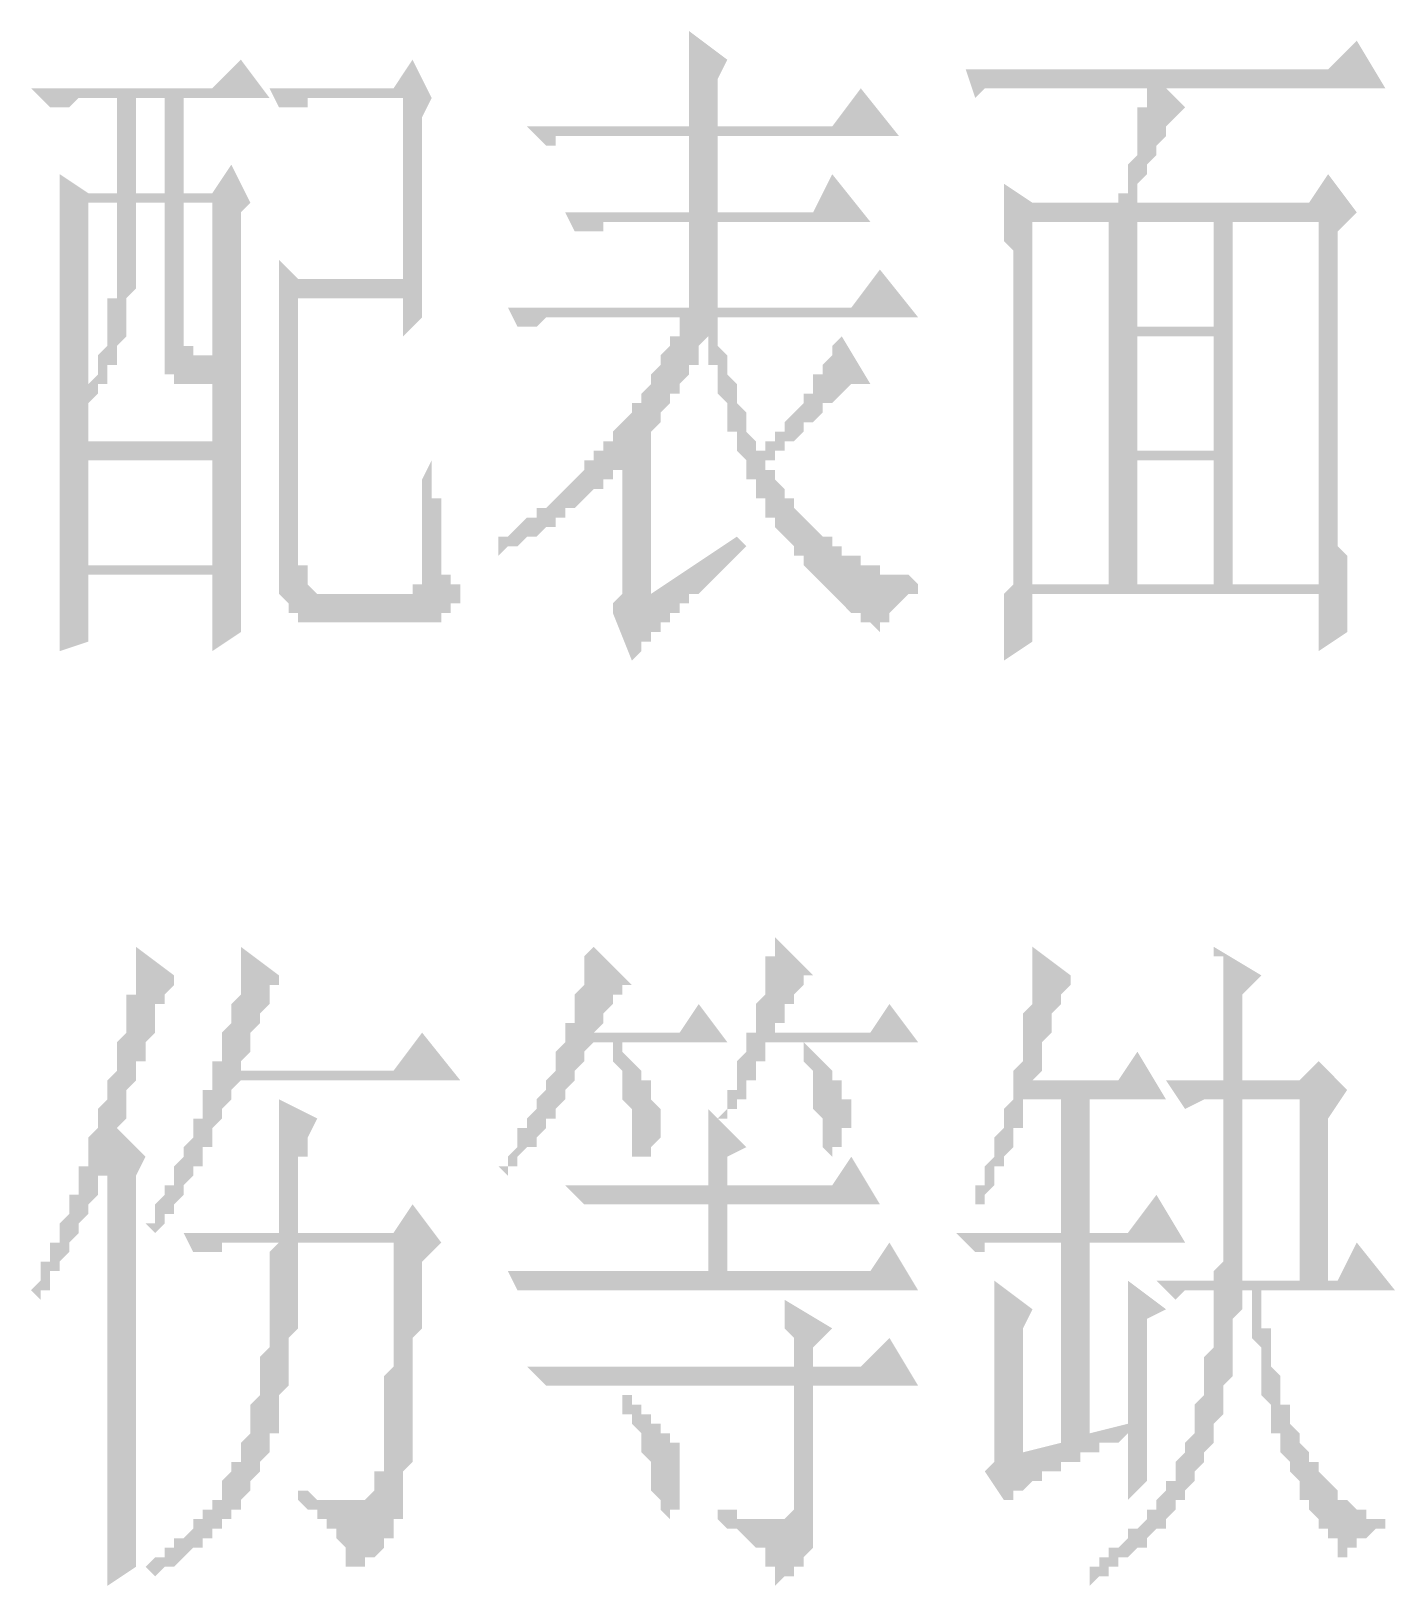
# Model space of a CAD drawing. Header units: millimetres. Extents: x 0 to 275, y 0 to 194.
# Drawn here: x 215.39 to 224.47, y 107.04 to 117.39 of the extents above; entities that cross this region are included whole.
import ezdxf

# ---------------------------------------------------------------- set-up
doc = ezdxf.new("R2010")
doc.units = ezdxf.units.MM

msp = doc.modelspace()

# ---------------------------------------------------------------- hatches: boundary and pattern name
h = msp.add_hatch(color=0)
h.dxf.hatch_style = 2
h.paths.add_polyline_path([(219.5195, 113.643833), (219.5195, 114.659833), (219.5195, 114.723333), (219.583, 114.786833), (219.583, 114.850333), (219.6465, 114.913833), (219.6465, 114.977333), (219.71, 114.977333), (219.71, 115.040833), (219.7735, 115.104333), (219.7735, 115.167833), (219.837, 115.167833), (219.837, 115.231333), (219.837, 115.294833), (219.9005, 115.358333), (219.9005, 115.294833), (219.9005, 115.231333), (219.9005, 115.167833), (219.964, 115.167833), (219.964, 115.104333), (219.964, 115.040833), (219.964, 114.977333), (220.0275, 114.913833), (220.0275, 114.850333), (220.0275, 114.786833), (220.0275, 114.723333), (220.091, 114.723333), (220.091, 114.659833), (220.091, 114.596333), (220.1545, 114.532833), (220.1545, 114.469333), (220.1545, 114.405833), (220.218, 114.405833), (220.218, 114.342333), (220.218, 114.278833), (220.2815, 114.278833), (220.2815, 114.215333), (220.2815, 114.151833), (220.345, 114.151833), (220.345, 114.088333), (220.4085, 114.024833), (220.472, 113.961333), (220.472, 113.897833), (220.5355, 113.897833), (220.5355, 113.834333), (220.599, 113.770833), (220.6625, 113.707333), (220.726, 113.643833), (220.7895, 113.580333), (220.853, 113.516833), (220.9165, 113.516833), (220.9165, 113.453333), (220.98, 113.453333), (221.0435, 113.389833), (221.0435, 113.453333), (221.107, 113.453333), (221.107, 113.516833), (221.1705, 113.580333), (221.234, 113.643833), (221.2975, 113.643833), (221.2975, 113.707333), (221.234, 113.770833), (221.1705, 113.770833), (221.107, 113.770833), (221.0435, 113.770833), (221.0435, 113.834333), (220.98, 113.834333), (220.9165, 113.834333), (220.9165, 113.897833), (220.853, 113.897833), (220.7895, 113.897833), (220.7895, 113.961333), (220.726, 113.961333), (220.726, 114.024833), (220.6625, 114.024833), (220.599, 114.088333), (220.5355, 114.151833), (220.472, 114.215333), (220.472, 114.278833), (220.4085, 114.278833), (220.4085, 114.342333), (220.345, 114.405833), (220.345, 114.469333), (220.2815, 114.469333), (220.2815, 114.532833), (220.345, 114.532833), (220.345, 114.596333), (220.4085, 114.596333), (220.4085, 114.659833), (220.472, 114.659833), (220.5355, 114.723333), (220.5355, 114.786833), (220.599, 114.786833), (220.6625, 114.850333), (220.6625, 114.913833), (220.726, 114.913833), (220.7895, 114.977333), (220.853, 115.040833), (220.98, 115.040833), (220.7895, 115.358333), (220.726, 115.294833), (220.726, 115.231333), (220.6625, 115.167833), (220.6625, 115.104333), (220.599, 115.104333), (220.599, 115.040833), (220.599, 114.977333), (220.5355, 114.977333), (220.5355, 114.913833), (220.472, 114.850333), (220.4085, 114.786833), (220.4085, 114.723333), (220.345, 114.723333), (220.345, 114.659833), (220.2815, 114.659833), (220.2815, 114.596333), (220.218, 114.596333), (220.218, 114.659833), (220.1545, 114.723333), (220.1545, 114.786833), (220.1545, 114.850333), (220.091, 114.913833), (220.091, 114.977333), (220.091, 115.040833), (220.0275, 115.104333), (220.0275, 115.167833), (220.0275, 115.231333), (219.964, 115.294833), (219.964, 115.358333), (219.964, 115.421833), (219.964, 115.485333), (221.2975, 115.485333), (221.0435, 115.802833), (220.853, 115.548833), (219.964, 115.548833), (219.964, 116.120333), (220.98, 116.120333), (220.726, 116.437833), (220.599, 116.183833), (219.964, 116.183833), (219.964, 116.691833), (221.1705, 116.691833), (220.9165, 117.009333), (220.726, 116.755333), (219.964, 116.755333), (219.964, 117.072833), (220.0275, 117.199833), (219.7735, 117.390333), (219.7735, 117.326833), (219.7735, 117.263333), (219.7735, 117.199833), (219.7735, 117.136333), (219.7735, 117.072833), (219.7735, 117.009333), (219.7735, 116.945833), (219.7735, 116.882333), (219.7735, 116.818833), (219.7735, 116.755333), (218.694, 116.755333), (218.821, 116.628333), (218.8845, 116.628333), (218.8845, 116.691833), (218.948, 116.691833), (219.0115, 116.691833), (219.075, 116.691833), (219.7735, 116.691833), (219.7735, 116.183833), (218.948, 116.183833), (219.0115, 116.056833), (219.075, 116.056833), (219.1385, 116.056833), (219.202, 116.056833), (219.202, 116.120333), (219.2655, 116.120333), (219.7735, 116.120333), (219.7735, 115.548833), (218.567, 115.548833), (218.6305, 115.421833), (218.694, 115.421833), (218.7575, 115.421833), (218.821, 115.485333), (218.8845, 115.485333), (219.71, 115.485333), (219.71, 115.421833), (219.71, 115.358333), (219.6465, 115.358333), (219.6465, 115.294833), (219.583, 115.231333), (219.583, 115.167833), (219.5195, 115.104333), (219.5195, 115.040833), (219.456, 114.977333), (219.456, 114.913833), (219.3925, 114.913833), (219.3925, 114.850333), (219.329, 114.786833), (219.2655, 114.723333), (219.2655, 114.659833), (219.202, 114.659833), (219.202, 114.596333), (219.1385, 114.596333), (219.1385, 114.532833), (219.075, 114.532833), (219.075, 114.469333), (219.0115, 114.405833), (218.948, 114.342333), (218.8845, 114.278833), (218.821, 114.215333), (218.7575, 114.215333), (218.7575, 114.151833), (218.694, 114.151833), (218.6305, 114.088333), (218.567, 114.024833), (218.5035, 114.024833), (218.5035, 113.961333), (218.5035, 113.897833), (218.567, 113.961333), (218.6305, 113.961333), (218.694, 114.024833), (218.7575, 114.024833), (218.821, 114.088333), (218.8845, 114.088333), (218.8845, 114.151833), (218.948, 114.151833), (218.948, 114.215333), (219.0115, 114.215333), (219.075, 114.278833), (219.1385, 114.342333), (219.202, 114.342333), (219.202, 114.405833), (219.2655, 114.405833), (219.2655, 114.469333), (219.329, 114.469333), (219.329, 113.770833), (219.329, 113.707333), (219.329, 113.643833), (219.2655, 113.580333), (219.2655, 113.516833), (219.3925, 113.199333), (219.456, 113.262833), (219.456, 113.326333), (219.5195, 113.326333), (219.5195, 113.389833), (219.583, 113.389833), (219.583, 113.453333), (219.6465, 113.453333), (219.6465, 113.516833), (219.71, 113.516833), (219.71, 113.580333), (219.7735, 113.580333), (219.7735, 113.643833), (219.837, 113.643833), (219.9005, 113.707333), (219.964, 113.770833), (220.0275, 113.834333), (220.091, 113.897833), (220.1545, 113.961333), (220.091, 114.024833)])
h = msp.add_hatch(color=0)
h.paths.add_polyline_path([(222.758, 114.532833), (223.266, 114.532833), (223.266, 113.707333), (222.758, 113.707333)])
h.paths.add_polyline_path([(222.631, 116.247333), (222.0595, 116.247333), (221.869, 116.374333), (221.869, 116.310833), (221.869, 116.247333), (221.869, 116.183833), (221.869, 116.120333), (221.869, 116.056833), (221.869, 115.993333), (221.9325, 115.929833), (221.9325, 115.866333), (221.9325, 115.802833), (221.9325, 115.739333), (221.9325, 115.675833), (221.9325, 115.612333), (221.9325, 115.548833), (221.9325, 115.485333), (221.9325, 115.421833), (221.9325, 115.358333), (221.9325, 115.294833), (221.9325, 115.231333), (221.9325, 115.167833), (221.9325, 115.104333), (221.9325, 115.040833), (221.9325, 114.977333), (221.9325, 114.913833), (221.9325, 114.850333), (221.9325, 114.786833), (221.9325, 114.723333), (221.9325, 114.659833), (221.9325, 114.596333), (221.9325, 114.532833), (221.9325, 114.469333), (221.9325, 114.405833), (221.9325, 114.342333), (221.9325, 114.278833), (221.9325, 114.215333), (221.9325, 114.151833), (221.9325, 114.088333), (221.9325, 114.024833), (221.9325, 113.961333), (221.9325, 113.897833), (221.9325, 113.834333), (221.9325, 113.770833), (221.9325, 113.707333), (221.869, 113.643833), (221.869, 113.580333), (221.869, 113.516833), (221.869, 113.453333), (221.869, 113.389833), (221.869, 113.326333), (221.869, 113.262833), (221.869, 113.199333), (222.0595, 113.326333), (222.0595, 113.643833), (223.9645, 113.643833), (223.9645, 113.262833), (224.155, 113.389833), (224.155, 113.453333), (224.155, 113.516833), (224.155, 113.580333), (224.155, 113.643833), (224.155, 113.707333), (224.155, 113.770833), (224.155, 113.834333), (224.155, 113.897833), (224.0915, 113.961333), (224.0915, 114.024833), (224.0915, 114.088333), (224.0915, 114.151833), (224.0915, 114.215333), (224.0915, 114.278833), (224.0915, 114.342333), (224.0915, 114.405833), (224.0915, 114.469333), (224.0915, 114.532833), (224.0915, 114.596333), (224.0915, 114.659833), (224.0915, 114.723333), (224.0915, 114.786833), (224.0915, 114.850333), (224.0915, 114.913833), (224.0915, 114.977333), (224.0915, 115.040833), (224.0915, 115.104333), (224.0915, 115.167833), (224.0915, 115.231333), (224.0915, 115.294833), (224.0915, 115.358333), (224.0915, 115.421833), (224.0915, 115.485333), (224.0915, 115.548833), (224.0915, 115.612333), (224.0915, 115.675833), (224.0915, 115.739333), (224.0915, 115.802833), (224.0915, 115.866333), (224.0915, 115.929833), (224.0915, 115.993333), (224.0915, 116.056833), (224.2185, 116.183833), (224.028, 116.437833), (223.901, 116.247333), (222.758, 116.247333), (222.758, 116.310833), (222.758, 116.374333), (222.8215, 116.437833), (222.8215, 116.501333), (222.885, 116.564833), (222.885, 116.628333), (222.9485, 116.691833), (222.9485, 116.755333), (223.012, 116.818833), (223.0755, 116.882333), (222.9485, 117.009333), (224.409, 117.009333), (224.2185, 117.326833), (224.028, 117.136333), (221.615, 117.136333), (221.6785, 116.945833), (221.742, 117.009333), (221.8055, 117.009333), (221.869, 117.009333), (221.9325, 117.009333), (222.8215, 117.009333), (222.8215, 116.945833), (222.8215, 116.882333), (222.758, 116.882333), (222.758, 116.818833), (222.758, 116.755333), (222.758, 116.691833), (222.758, 116.628333), (222.758, 116.564833), (222.6945, 116.501333), (222.6945, 116.437833), (222.6945, 116.374333), (222.6945, 116.310833), (222.631, 116.310833)])
h.paths.add_polyline_path([(222.0595, 116.120333), (222.5675, 116.120333), (222.5675, 113.707333), (222.0595, 113.707333)])
h.paths.add_polyline_path([(223.393, 116.120333), (223.9645, 116.120333), (223.9645, 113.707333), (223.393, 113.707333)])
h.paths.add_polyline_path([(222.758, 116.120333), (223.266, 116.120333), (223.266, 115.421833), (222.758, 115.421833)])
h.paths.add_polyline_path([(222.758, 115.358333), (223.266, 115.358333), (223.266, 114.596333), (222.758, 114.596333)])
h = msp.add_hatch(color=0)
h.paths.add_polyline_path([(217.9955, 116.818833), (218.059, 116.945833), (217.932, 117.199833), (217.805, 117.009333), (216.9795, 117.009333), (217.043, 116.882333), (217.1065, 116.882333), (217.17, 116.882333), (217.2335, 116.882333), (217.2335, 116.945833), (217.297, 116.945833), (217.8685, 116.945833), (217.8685, 115.739333), (217.17, 115.739333), (217.043, 115.866333), (217.043, 115.802833), (217.043, 115.739333), (217.043, 115.675833), (217.043, 115.612333), (217.043, 115.548833), (217.043, 115.485333), (217.043, 115.421833), (217.043, 115.358333), (217.043, 115.294833), (217.043, 115.231333), (217.043, 115.167833), (217.043, 115.104333), (217.043, 115.040833), (217.043, 114.977333), (217.043, 114.913833), (217.043, 114.850333), (217.043, 114.786833), (217.043, 114.723333), (217.043, 114.659833), (217.043, 114.596333), (217.043, 114.532833), (217.043, 114.469333), (217.043, 114.405833), (217.043, 114.342333), (217.043, 114.278833), (217.043, 114.151833), (217.043, 114.088333), (217.043, 114.024833), (217.043, 113.961333), (217.043, 113.897833), (217.043, 113.834333), (217.043, 113.770833), (217.043, 113.707333), (217.043, 113.643833), (217.1065, 113.580333), (217.1065, 113.516833), (217.17, 113.516833), (217.17, 113.453333), (217.2335, 113.453333), (217.297, 113.453333), (217.3605, 113.453333), (217.9955, 113.453333), (218.059, 113.453333), (218.1225, 113.453333), (218.1225, 113.516833), (218.186, 113.516833), (218.186, 113.580333), (218.2495, 113.580333), (218.2495, 113.643833), (218.2495, 113.707333), (218.186, 113.707333), (218.186, 113.770833), (218.1225, 113.770833), (218.1225, 113.834333), (218.1225, 113.897833), (218.1225, 113.961333), (218.1225, 114.024833), (218.1225, 114.088333), (218.1225, 114.151833), (218.1225, 114.215333), (218.1225, 114.278833), (218.059, 114.278833), (218.059, 114.342333), (218.059, 114.405833), (218.059, 114.469333), (218.059, 114.532833), (217.9955, 114.405833), (217.9955, 114.342333), (217.9955, 114.278833), (217.9955, 114.215333), (217.9955, 114.151833), (217.9955, 114.088333), (217.9955, 114.024833), (217.9955, 113.961333), (217.9955, 113.897833), (217.9955, 113.834333), (217.9955, 113.770833), (217.9955, 113.707333), (217.932, 113.707333), (217.932, 113.643833), (217.8685, 113.643833), (217.3605, 113.643833), (217.297, 113.643833), (217.2335, 113.707333), (217.2335, 113.770833), (217.2335, 113.834333), (217.17, 113.834333), (217.17, 113.897833), (217.17, 113.961333), (217.17, 115.612333), (217.8685, 115.612333), (217.8685, 115.358333), (217.9955, 115.485333), (217.9955, 115.548833), (217.9955, 115.612333), (217.9955, 115.675833), (217.9955, 115.739333), (217.9955, 115.802833), (217.9955, 115.866333), (217.9955, 115.929833), (217.9955, 115.993333), (217.9955, 116.056833), (217.9955, 116.120333), (217.9955, 116.183833), (217.9955, 116.247333), (217.9955, 116.310833), (217.9955, 116.374333), (217.9955, 116.437833), (217.9955, 116.501333), (217.9955, 116.564833), (217.9955, 116.628333), (217.9955, 116.691833), (217.9955, 116.755333)])
h.paths.add_polyline_path([(216.789, 116.183833), (216.8525, 116.247333), (216.7255, 116.501333), (216.5985, 116.310833), (216.408, 116.310833), (216.408, 116.945833), (216.9795, 116.945833), (216.789, 117.199833), (216.5985, 117.009333), (215.392, 117.009333), (215.519, 116.882333), (215.5825, 116.882333), (215.646, 116.882333), (215.7095, 116.945833), (215.773, 116.945833), (215.9635, 116.945833), (215.9635, 116.310833), (215.773, 116.310833), (215.5825, 116.437833), (215.5825, 116.374333), (215.5825, 116.310833), (215.5825, 116.247333), (215.5825, 116.183833), (215.5825, 116.120333), (215.5825, 116.056833), (215.5825, 115.993333), (215.5825, 115.929833), (215.5825, 115.866333), (215.5825, 115.802833), (215.5825, 115.739333), (215.5825, 115.675833), (215.5825, 115.612333), (215.5825, 115.548833), (215.5825, 115.485333), (215.5825, 115.421833), (215.5825, 115.358333), (215.5825, 115.294833), (215.5825, 115.231333), (215.5825, 115.167833), (215.5825, 115.104333), (215.5825, 115.040833), (215.5825, 114.977333), (215.5825, 114.913833), (215.5825, 114.850333), (215.5825, 114.786833), (215.5825, 114.723333), (215.5825, 114.659833), (215.5825, 114.596333), (215.5825, 114.532833), (215.5825, 114.469333), (215.5825, 114.405833), (215.5825, 114.342333), (215.5825, 114.278833), (215.5825, 114.215333), (215.5825, 114.151833), (215.5825, 114.088333), (215.5825, 114.024833), (215.5825, 113.961333), (215.5825, 113.897833), (215.5825, 113.834333), (215.5825, 113.770833), (215.5825, 113.707333), (215.5825, 113.643833), (215.5825, 113.580333), (215.5825, 113.516833), (215.5825, 113.453333), (215.5825, 113.389833), (215.5825, 113.326333), (215.5825, 113.262833), (215.773, 113.326333), (215.773, 113.770833), (216.5985, 113.770833), (216.5985, 113.262833), (216.789, 113.389833), (216.789, 113.453333), (216.789, 113.516833), (216.789, 113.580333), (216.789, 113.643833), (216.789, 113.707333), (216.789, 113.770833), (216.789, 113.834333), (216.789, 113.897833), (216.789, 113.961333), (216.789, 114.024833), (216.789, 114.088333), (216.789, 114.151833), (216.789, 114.215333), (216.789, 114.278833), (216.789, 114.342333), (216.789, 114.405833), (216.789, 114.469333), (216.789, 114.532833), (216.789, 114.596333), (216.789, 114.659833), (216.789, 114.723333), (216.789, 114.786833), (216.789, 114.850333), (216.789, 114.913833), (216.789, 114.977333), (216.789, 115.040833), (216.789, 115.104333), (216.789, 115.167833), (216.789, 115.231333), (216.789, 115.294833), (216.789, 115.358333), (216.789, 115.421833), (216.789, 115.485333), (216.789, 115.548833), (216.789, 115.612333), (216.789, 115.675833), (216.789, 115.739333), (216.789, 115.802833), (216.789, 115.866333), (216.789, 115.929833), (216.789, 116.056833), (216.789, 116.120333)])
h.paths.add_polyline_path([(216.0905, 116.945833), (216.281, 116.945833), (216.281, 116.310833), (216.0905, 116.310833)])
h.paths.add_polyline_path([(216.408, 116.247333), (216.5985, 116.247333), (216.5985, 115.231333), (216.535, 115.231333), (216.4715, 115.231333), (216.4715, 115.294833), (216.408, 115.294833), (216.408, 115.358333)])
h.paths.add_polyline_path([(216.0905, 116.247333), (216.281, 116.247333), (216.281, 115.294833), (216.281, 115.231333), (216.281, 115.167833), (216.281, 115.104333), (216.3445, 115.104333), (216.3445, 115.040833), (216.408, 115.040833), (216.4715, 115.040833), (216.5985, 115.040833), (216.5985, 114.659833), (215.773, 114.659833), (215.773, 114.850333), (215.773, 114.913833), (215.8365, 114.977333), (215.8365, 115.040833), (215.9, 115.040833), (215.9, 115.104333), (215.9, 115.167833), (215.9635, 115.167833), (215.9635, 115.231333), (215.9635, 115.294833), (216.027, 115.358333), (216.027, 115.421833), (216.027, 115.485333), (216.027, 115.548833), (216.027, 115.612333), (216.0905, 115.675833), (216.0905, 115.739333), (216.0905, 115.802833), (216.0905, 115.866333), (216.0905, 115.929833), (216.0905, 115.993333), (216.0905, 116.056833), (216.0905, 116.120333), (216.0905, 116.183833)])
h.paths.add_polyline_path([(215.773, 116.247333), (215.9635, 116.247333), (215.9635, 116.183833), (215.9635, 116.120333), (215.9635, 116.056833), (215.9635, 115.993333), (215.9635, 115.929833), (215.9635, 115.866333), (215.9635, 115.802833), (215.9635, 115.739333), (215.9635, 115.675833), (215.9635, 115.612333), (215.9, 115.612333), (215.9, 115.548833), (215.9, 115.485333), (215.9, 115.421833), (215.9, 115.358333), (215.9, 115.294833), (215.8365, 115.231333), (215.8365, 115.167833), (215.8365, 115.104333), (215.773, 115.040833), (215.773, 114.977333)])
h.paths.add_polyline_path([(215.773, 114.532833), (216.5985, 114.532833), (216.5985, 113.834333), (215.773, 113.834333)])
h = msp.add_hatch(color=0)
h.paths.add_polyline_path([(215.9, 107.039833), (216.0905, 107.166833), (216.0905, 109.770333), (216.154, 109.897333), (215.9635, 110.087833), (216.027, 110.151333), (216.027, 110.214833), (216.027, 110.278333), (216.027, 110.341833), (216.0905, 110.405333), (216.0905, 110.468833), (216.0905, 110.532333), (216.154, 110.532333), (216.154, 110.595833), (216.154, 110.659333), (216.2175, 110.722833), (216.2175, 110.786333), (216.2175, 110.849833), (216.2175, 110.913333), (216.281, 110.913333), (216.281, 110.976833), (216.3445, 111.040333), (216.3445, 111.103833), (216.0905, 111.294333), (216.0905, 111.230833), (216.0905, 111.167333), (216.0905, 111.103833), (216.0905, 111.040333), (216.0905, 110.976833), (216.027, 110.976833), (216.027, 110.913333), (216.027, 110.849833), (216.027, 110.786333), (216.027, 110.722833), (215.9635, 110.659333), (215.9635, 110.595833), (215.9635, 110.532333), (215.9635, 110.468833), (215.9, 110.405333), (215.9, 110.341833), (215.9, 110.278333), (215.8365, 110.214833), (215.8365, 110.151333), (215.8365, 110.087833), (215.773, 110.024333), (215.773, 109.960833), (215.773, 109.897333), (215.773, 109.833833), (215.7095, 109.833833), (215.7095, 109.770333), (215.7095, 109.706833), (215.7095, 109.643333), (215.646, 109.643333), (215.646, 109.579833), (215.646, 109.516333), (215.5825, 109.452833), (215.5825, 109.389333), (215.5825, 109.325833), (215.519, 109.325833), (215.519, 109.262333), (215.519, 109.198833), (215.4555, 109.198833), (215.4555, 109.135333), (215.4555, 109.071833), (215.392, 109.008333), (215.4555, 108.944833), (215.4555, 109.008333), (215.519, 109.008333), (215.519, 109.071833), (215.519, 109.135333), (215.5825, 109.135333), (215.5825, 109.198833), (215.646, 109.262333), (215.646, 109.325833), (215.7095, 109.389333), (215.7095, 109.452833), (215.773, 109.516333), (215.773, 109.579833), (215.8365, 109.643333), (215.8365, 109.706833), (215.8365, 109.770333), (215.9, 109.770333), (215.9, 109.833833), (215.9, 109.897333), (215.9, 107.992333), (215.9, 107.928833), (215.9, 107.865333), (215.9, 107.801833), (215.9, 107.738333), (215.9, 107.674833), (215.9, 107.611333), (215.9, 107.547833), (215.9, 107.484333), (215.9, 107.420833), (215.9, 107.357333), (215.9, 107.293833), (215.9, 107.230333), (215.9, 107.166833), (215.9, 107.103333)])
h.paths.add_polyline_path([(216.789, 111.294333), (216.789, 111.230833), (216.789, 111.167333), (216.789, 111.103833), (216.789, 111.040333), (216.789, 110.976833), (216.7255, 110.913333), (216.7255, 110.849833), (216.7255, 110.786333), (216.662, 110.722833), (216.662, 110.659333), (216.662, 110.595833), (216.662, 110.532333), (216.5985, 110.532333), (216.5985, 110.468833), (216.5985, 110.405333), (216.5985, 110.341833), (216.535, 110.341833), (216.535, 110.278333), (216.535, 110.214833), (216.535, 110.151333), (216.4715, 110.151333), (216.4715, 110.087833), (216.4715, 110.024333), (216.408, 109.960833), (216.408, 109.897333), (216.3445, 109.833833), (216.3445, 109.770333), (216.3445, 109.706833), (216.281, 109.706833), (216.281, 109.643333), (216.2175, 109.579833), (216.2175, 109.516333), (216.2175, 109.452833), (216.154, 109.452833), (216.2175, 109.389333), (216.281, 109.452833), (216.281, 109.516333), (216.3445, 109.516333), (216.3445, 109.579833), (216.408, 109.643333), (216.408, 109.706833), (216.4715, 109.770333), (216.4715, 109.833833), (216.535, 109.833833), (216.535, 109.897333), (216.535, 109.960833), (216.5985, 109.960833), (216.5985, 110.024333), (216.5985, 110.087833), (216.662, 110.151333), (216.662, 110.214833), (216.7255, 110.278333), (216.7255, 110.341833), (216.789, 110.405333), (218.2495, 110.405333), (217.9955, 110.722833), (217.805, 110.468833), (216.789, 110.468833), (216.789, 110.532333), (216.8525, 110.595833), (216.8525, 110.659333), (216.8525, 110.722833), (216.916, 110.786333), (216.916, 110.849833), (216.9795, 110.913333), (216.9795, 110.976833), (216.9795, 111.040333), (217.043, 111.040333), (217.043, 111.103833)])
h.paths.add_polyline_path([(217.043, 109.389333), (216.408, 109.389333), (216.4715, 109.262333), (216.535, 109.262333), (216.5985, 109.262333), (216.662, 109.262333), (216.662, 109.325833), (216.7255, 109.325833), (217.043, 109.325833), (216.9795, 109.262333), (216.9795, 109.198833), (216.9795, 109.135333), (216.9795, 109.071833), (216.9795, 109.008333), (216.9795, 108.944833), (216.9795, 108.881333), (216.9795, 108.817833), (216.9795, 108.754333), (216.9795, 108.690833), (216.9795, 108.627333), (216.916, 108.563833), (216.916, 108.500333), (216.916, 108.436833), (216.916, 108.373333), (216.916, 108.309833), (216.8525, 108.246333), (216.8525, 108.182833), (216.8525, 108.119333), (216.8525, 108.055833), (216.789, 107.992333), (216.789, 107.928833), (216.789, 107.865333), (216.7255, 107.865333), (216.7255, 107.801833), (216.662, 107.738333), (216.662, 107.674833), (216.662, 107.611333), (216.5985, 107.611333), (216.5985, 107.547833), (216.535, 107.547833), (216.535, 107.484333), (216.4715, 107.484333), (216.4715, 107.420833), (216.408, 107.357333), (216.3445, 107.357333), (216.3445, 107.293833), (216.281, 107.293833), (216.281, 107.230333), (216.2175, 107.230333), (216.154, 107.166833), (216.2175, 107.103333), (216.281, 107.166833), (216.3445, 107.166833), (216.408, 107.230333), (216.4715, 107.293833), (216.535, 107.293833), (216.535, 107.357333), (216.5985, 107.357333), (216.5985, 107.420833), (216.662, 107.420833), (216.662, 107.484333), (216.7255, 107.484333), (216.7255, 107.547833), (216.789, 107.547833), (216.789, 107.611333), (216.8525, 107.674833), (216.8525, 107.738333), (216.916, 107.801833), (216.916, 107.865333), (216.9795, 107.928833), (216.9795, 107.992333), (216.9795, 108.055833), (217.043, 108.055833), (217.043, 108.119333), (217.043, 108.182833), (217.043, 108.246333), (217.043, 108.309833), (217.1065, 108.373333), (217.1065, 108.436833), (217.1065, 108.500333), (217.1065, 108.563833), (217.1065, 108.627333), (217.1065, 108.690833), (217.17, 108.754333), (217.17, 108.817833), (217.17, 108.881333), (217.17, 108.944833), (217.17, 109.008333), (217.17, 109.071833), (217.17, 109.135333), (217.17, 109.198833), (217.17, 109.262333), (217.17, 109.325833), (217.805, 109.325833), (217.805, 109.198833), (217.805, 109.135333), (217.805, 109.071833), (217.805, 109.008333), (217.805, 108.944833), (217.805, 108.881333), (217.805, 108.817833), (217.805, 108.754333), (217.805, 108.690833), (217.805, 108.627333), (217.805, 108.563833), (217.805, 108.500333), (217.7415, 108.436833), (217.7415, 108.373333), (217.7415, 108.309833), (217.7415, 108.246333), (217.7415, 108.182833), (217.7415, 108.119333), (217.7415, 108.055833), (217.7415, 107.992333), (217.7415, 107.928833), (217.7415, 107.865333), (217.7415, 107.801833), (217.678, 107.801833), (217.678, 107.738333), (217.678, 107.674833), (217.6145, 107.611333), (217.551, 107.611333), (217.4875, 107.611333), (217.424, 107.611333), (217.3605, 107.611333), (217.297, 107.611333), (217.2335, 107.674833), (217.17, 107.674833), (217.17, 107.611333), (217.2335, 107.547833), (217.297, 107.547833), (217.297, 107.484333), (217.3605, 107.484333), (217.3605, 107.420833), (217.424, 107.420833), (217.424, 107.357333), (217.4875, 107.293833), (217.4875, 107.230333), (217.4875, 107.166833), (217.551, 107.166833), (217.6145, 107.166833), (217.6145, 107.230333), (217.678, 107.230333), (217.7415, 107.293833), (217.7415, 107.357333), (217.805, 107.357333), (217.805, 107.420833), (217.805, 107.484333), (217.8685, 107.484333), (217.8685, 107.547833), (217.8685, 107.611333), (217.8685, 107.674833), (217.8685, 107.738333), (217.8685, 107.801833), (217.932, 107.865333), (217.932, 107.928833), (217.932, 107.992333), (217.932, 108.055833), (217.932, 108.119333), (217.932, 108.182833), (217.932, 108.246333), (217.932, 108.309833), (217.932, 108.373333), (217.932, 108.436833), (217.932, 108.500333), (217.932, 108.563833), (217.932, 108.627333), (217.932, 108.690833), (217.9955, 108.754333), (217.9955, 108.817833), (217.9955, 108.881333), (217.9955, 108.944833), (217.9955, 109.008333), (217.9955, 109.071833), (217.9955, 109.135333), (217.9955, 109.198833), (218.1225, 109.325833), (217.932, 109.579833), (217.805, 109.389333), (217.17, 109.389333), (217.17, 109.452833), (217.17, 109.516333), (217.17, 109.579833), (217.17, 109.643333), (217.17, 109.706833), (217.17, 109.770333), (217.17, 109.833833), (217.17, 109.897333), (217.2335, 109.897333), (217.2335, 109.960833), (217.2335, 110.024333), (217.297, 110.151333), (217.043, 110.278333), (217.043, 110.214833), (217.043, 110.151333), (217.043, 110.087833), (217.043, 110.024333), (217.043, 109.960833), (217.043, 109.897333), (217.043, 109.833833), (217.043, 109.770333), (217.043, 109.706833), (217.043, 109.643333), (217.043, 109.579833), (217.043, 109.516333), (217.043, 109.452833)])
h = msp.add_hatch(color=0)
h.paths.add_polyline_path([(219.1385, 111.294333), (219.075, 111.230833), (219.075, 111.167333), (219.075, 111.103833), (219.075, 111.040333), (219.0115, 110.976833), (219.0115, 110.913333), (219.0115, 110.849833), (219.0115, 110.786333), (218.948, 110.786333), (218.948, 110.722833), (218.948, 110.659333), (218.8845, 110.595833), (218.8845, 110.532333), (218.8845, 110.468833), (218.821, 110.405333), (218.821, 110.341833), (218.7575, 110.278333), (218.7575, 110.214833), (218.694, 110.151333), (218.694, 110.087833), (218.6305, 110.087833), (218.6305, 110.024333), (218.6305, 109.960833), (218.567, 109.897333), (218.567, 109.833833), (218.5035, 109.833833), (218.567, 109.770333), (218.567, 109.833833), (218.6305, 109.833833), (218.6305, 109.897333), (218.694, 109.960833), (218.7575, 109.960833), (218.7575, 110.024333), (218.821, 110.087833), (218.821, 110.151333), (218.8845, 110.151333), (218.8845, 110.214833), (218.948, 110.278333), (218.948, 110.341833), (219.0115, 110.405333), (219.0115, 110.468833), (219.075, 110.532333), (219.075, 110.595833), (219.1385, 110.659333), (219.2655, 110.659333), (219.2655, 110.595833), (219.2655, 110.532333), (219.329, 110.468833), (219.329, 110.405333), (219.329, 110.341833), (219.329, 110.278333), (219.3925, 110.214833), (219.3925, 110.151333), (219.3925, 110.087833), (219.3925, 110.024333), (219.3925, 109.960833), (219.3925, 109.897333), (219.456, 109.897333), (219.5195, 109.897333), (219.5195, 109.960833), (219.583, 110.024333), (219.583, 110.087833), (219.583, 110.151333), (219.583, 110.214833), (219.5195, 110.278333), (219.5195, 110.341833), (219.5195, 110.405333), (219.456, 110.405333), (219.456, 110.468833), (219.3925, 110.532333), (219.329, 110.595833), (219.329, 110.659333), (220.0275, 110.659333), (219.837, 110.913333), (219.71, 110.722833), (219.1385, 110.722833), (219.202, 110.786333), (219.202, 110.849833), (219.2655, 110.913333), (219.2655, 110.976833), (219.329, 110.976833), (219.329, 111.040333), (219.3925, 111.040333)])
h.paths.add_polyline_path([(219.9005, 109.706833), (218.948, 109.706833), (219.075, 109.579833), (219.1385, 109.579833), (219.202, 109.579833), (219.2655, 109.579833), (219.9005, 109.579833), (219.9005, 109.135333), (218.567, 109.135333), (218.6305, 109.008333), (218.694, 109.008333), (218.7575, 109.008333), (218.821, 109.008333), (218.8845, 109.008333), (221.2975, 109.008333), (221.107, 109.325833), (220.98, 109.135333), (220.0275, 109.135333), (220.0275, 109.579833), (221.0435, 109.579833), (220.853, 109.897333), (220.726, 109.706833), (220.0275, 109.706833), (220.0275, 109.897333), (220.1545, 109.960833), (219.9005, 110.214833), (219.9005, 110.151333), (219.9005, 110.087833), (219.9005, 110.024333), (219.9005, 109.960833), (219.9005, 109.897333), (219.9005, 109.833833), (219.9005, 109.770333)])
h.paths.add_polyline_path([(220.472, 108.500333), (218.694, 108.500333), (218.821, 108.373333), (218.8845, 108.373333), (218.948, 108.373333), (219.0115, 108.373333), (220.472, 108.373333), (220.472, 107.611333), (220.472, 107.547833), (220.4085, 107.484333), (220.345, 107.484333), (220.2815, 107.484333), (220.218, 107.484333), (220.1545, 107.484333), (220.091, 107.484333), (220.091, 107.547833), (220.0275, 107.547833), (219.964, 107.547833), (219.964, 107.484333), (220.0275, 107.420833), (220.091, 107.420833), (220.1545, 107.357333), (220.218, 107.293833), (220.2815, 107.293833), (220.2815, 107.230333), (220.2815, 107.166833), (220.345, 107.166833), (220.345, 107.103333), (220.345, 107.039833), (220.4085, 107.103333), (220.472, 107.103333), (220.472, 107.166833), (220.5355, 107.166833), (220.5355, 107.230333), (220.599, 107.293833), (220.599, 107.357333), (220.599, 107.420833), (220.599, 107.484333), (220.599, 107.547833), (220.599, 108.373333), (221.2975, 108.373333), (221.107, 108.690833), (220.9165, 108.500333), (220.599, 108.500333), (220.599, 108.627333), (220.726, 108.754333), (220.4085, 108.944833), (220.4085, 108.881333), (220.4085, 108.817833), (220.4085, 108.754333), (220.472, 108.690833), (220.472, 108.627333), (220.472, 108.563833)])
h.paths.add_polyline_path([(219.329, 108.309833), (219.329, 108.246333), (219.329, 108.182833), (219.3925, 108.182833), (219.3925, 108.119333), (219.456, 108.055833), (219.456, 107.992333), (219.456, 107.928833), (219.5195, 107.865333), (219.5195, 107.801833), (219.5195, 107.738333), (219.5195, 107.674833), (219.583, 107.611333), (219.583, 107.547833), (219.6465, 107.484333), (219.6465, 107.547833), (219.71, 107.547833), (219.71, 107.611333), (219.71, 107.674833), (219.71, 107.738333), (219.71, 107.801833), (219.71, 107.865333), (219.71, 107.928833), (219.71, 107.992333), (219.6465, 107.992333), (219.6465, 108.055833), (219.583, 108.055833), (219.583, 108.119333), (219.5195, 108.119333), (219.5195, 108.182833), (219.456, 108.182833), (219.456, 108.246333), (219.3925, 108.246333), (219.3925, 108.309833)])
h.paths.add_polyline_path([(220.5355, 110.659333), (221.2975, 110.659333), (221.107, 110.913333), (220.98, 110.722833), (220.345, 110.722833), (220.345, 110.786333), (220.4085, 110.786333), (220.4085, 110.849833), (220.4085, 110.913333), (220.472, 110.913333), (220.472, 110.976833), (220.5355, 111.040333), (220.5355, 111.103833), (220.599, 111.103833), (220.345, 111.357833), (220.345, 111.294333), (220.345, 111.230833), (220.2815, 111.230833), (220.2815, 111.167333), (220.2815, 111.103833), (220.2815, 111.040333), (220.2815, 110.976833), (220.218, 110.913333), (220.218, 110.849833), (220.218, 110.786333), (220.218, 110.722833), (220.1545, 110.722833), (220.1545, 110.659333), (220.1545, 110.595833), (220.091, 110.532333), (220.091, 110.468833), (220.091, 110.405333), (220.091, 110.341833), (220.0275, 110.341833), (220.0275, 110.278333), (220.0275, 110.214833), (219.964, 110.151333), (220.0275, 110.151333), (220.0275, 110.214833), (220.091, 110.214833), (220.091, 110.278333), (220.1545, 110.278333), (220.1545, 110.341833), (220.1545, 110.405333), (220.218, 110.405333), (220.218, 110.468833), (220.218, 110.532333), (220.2815, 110.532333), (220.2815, 110.595833), (220.2815, 110.659333), (220.5355, 110.659333), (220.5355, 110.595833), (220.5355, 110.532333), (220.599, 110.468833), (220.599, 110.405333), (220.599, 110.341833), (220.599, 110.278333), (220.599, 110.214833), (220.6625, 110.151333), (220.6625, 110.087833), (220.6625, 110.024333), (220.6625, 109.960833), (220.726, 109.897333), (220.726, 109.960833), (220.7895, 109.960833), (220.7895, 110.024333), (220.7895, 110.087833), (220.853, 110.087833), (220.853, 110.151333), (220.853, 110.214833), (220.853, 110.278333), (220.7895, 110.278333), (220.7895, 110.341833), (220.7895, 110.405333), (220.726, 110.405333), (220.726, 110.468833), (220.6625, 110.532333), (220.599, 110.595833)])
h = msp.add_hatch(color=0)
h.paths.add_polyline_path([(222.4405, 108.055833), (222.4405, 109.325833), (223.0755, 109.325833), (222.885, 109.643333), (222.6945, 109.389333), (222.4405, 109.389333), (222.4405, 110.278333), (222.9485, 110.278333), (222.758, 110.595833), (222.631, 110.405333), (222.0595, 110.405333), (222.123, 110.468833), (222.123, 110.532333), (222.123, 110.595833), (222.123, 110.659333), (222.1865, 110.722833), (222.1865, 110.786333), (222.1865, 110.849833), (222.25, 110.913333), (222.25, 110.976833), (222.3135, 111.040333), (222.3135, 111.103833), (222.0595, 111.294333), (222.0595, 111.230833), (222.0595, 111.167333), (222.0595, 111.103833), (222.0595, 111.040333), (222.0595, 110.976833), (222.0595, 110.913333), (221.996, 110.849833), (221.996, 110.786333), (221.996, 110.722833), (221.996, 110.659333), (221.996, 110.595833), (221.996, 110.532333), (221.9325, 110.468833), (221.9325, 110.405333), (221.9325, 110.341833), (221.9325, 110.278333), (221.869, 110.214833), (221.869, 110.151333), (221.869, 110.087833), (221.8055, 110.024333), (221.8055, 109.960833), (221.8055, 109.897333), (221.742, 109.833833), (221.742, 109.770333), (221.742, 109.706833), (221.6785, 109.706833), (221.6785, 109.643333), (221.6785, 109.579833), (221.742, 109.579833), (221.742, 109.643333), (221.8055, 109.706833), (221.8055, 109.770333), (221.8055, 109.833833), (221.869, 109.833833), (221.869, 109.897333), (221.9325, 109.960833), (221.9325, 110.024333), (221.9325, 110.087833), (221.996, 110.087833), (221.996, 110.151333), (221.996, 110.214833), (221.996, 110.278333), (222.0595, 110.278333), (222.25, 110.278333), (222.25, 109.389333), (221.5515, 109.389333), (221.6785, 109.262333), (221.742, 109.262333), (221.742, 109.325833), (221.8055, 109.325833), (221.869, 109.325833), (221.9325, 109.325833), (222.25, 109.325833), (222.25, 107.992333), (221.996, 107.928833), (221.996, 108.754333), (222.0595, 108.881333), (221.8055, 109.071833), (221.8055, 109.008333), (221.8055, 108.944833), (221.8055, 108.881333), (221.8055, 108.817833), (221.8055, 108.754333), (221.8055, 108.690833), (221.8055, 108.627333), (221.8055, 108.563833), (221.8055, 108.500333), (221.8055, 108.436833), (221.8055, 108.373333), (221.8055, 108.309833), (221.8055, 108.246333), (221.8055, 108.182833), (221.8055, 108.119333), (221.8055, 108.055833), (221.8055, 107.992333), (221.8055, 107.928833), (221.8055, 107.865333), (221.742, 107.801833), (221.869, 107.611333), (221.9325, 107.611333), (221.9325, 107.674833), (221.996, 107.674833), (222.0595, 107.738333), (222.123, 107.738333), (222.123, 107.801833), (222.1865, 107.801833), (222.25, 107.801833), (222.25, 107.865333), (222.3135, 107.865333), (222.377, 107.865333), (222.377, 107.928833), (222.4405, 107.928833), (222.504, 107.928833), (222.504, 107.992333), (222.5675, 107.992333), (222.631, 107.992333), (222.6945, 108.055833), (222.6945, 107.611333), (222.8215, 107.738333), (222.8215, 107.801833), (222.8215, 107.865333), (222.8215, 107.928833), (222.8215, 107.992333), (222.8215, 108.055833), (222.8215, 108.119333), (222.8215, 108.182833), (222.8215, 108.246333), (222.8215, 108.817833), (222.9485, 108.881333), (222.6945, 109.071833), (222.6945, 108.119333)])
h.paths.add_polyline_path([(223.4565, 110.278333), (223.8375, 110.278333), (223.8375, 109.071833), (223.4565, 109.071833), (223.4565, 109.135333), (223.4565, 109.198833), (223.4565, 109.262333), (223.4565, 109.325833), (223.4565, 109.389333), (223.4565, 109.452833), (223.4565, 109.516333), (223.4565, 109.579833), (223.4565, 109.643333), (223.4565, 109.706833), (223.4565, 109.770333), (223.4565, 109.833833), (223.4565, 109.897333), (223.4565, 109.960833), (223.4565, 110.024333), (223.4565, 110.087833), (223.4565, 110.151333), (223.4565, 110.214833)])
h.paths.add_polyline_path([(223.266, 109.071833), (222.885, 109.071833), (223.012, 108.944833), (223.0755, 109.008333), (223.266, 109.008333), (223.266, 108.944833), (223.266, 108.881333), (223.266, 108.817833), (223.266, 108.754333), (223.266, 108.690833), (223.266, 108.627333), (223.2025, 108.563833), (223.2025, 108.500333), (223.2025, 108.436833), (223.2025, 108.373333), (223.2025, 108.309833), (223.139, 108.246333), (223.139, 108.182833), (223.139, 108.119333), (223.139, 108.055833), (223.0755, 107.992333), (223.0755, 107.928833), (223.012, 107.865333), (223.012, 107.801833), (223.012, 107.738333), (222.9485, 107.738333), (222.9485, 107.674833), (222.885, 107.611333), (222.885, 107.547833), (222.8215, 107.547833), (222.8215, 107.484333), (222.758, 107.420833), (222.6945, 107.420833), (222.6945, 107.357333), (222.631, 107.293833), (222.5675, 107.293833), (222.5675, 107.230333), (222.504, 107.230333), (222.504, 107.166833), (222.4405, 107.166833), (222.4405, 107.039833), (222.504, 107.103333), (222.5675, 107.103333), (222.5675, 107.166833), (222.631, 107.166833), (222.631, 107.230333), (222.6945, 107.230333), (222.758, 107.293833), (222.8215, 107.293833), (222.8215, 107.357333), (222.885, 107.420833), (222.9485, 107.420833), (222.9485, 107.484333), (223.012, 107.547833), (223.012, 107.611333), (223.0755, 107.611333), (223.0755, 107.674833), (223.139, 107.738333), (223.139, 107.801833), (223.2025, 107.865333), (223.2025, 107.928833), (223.266, 107.992333), (223.266, 108.055833), (223.266, 108.119333), (223.3295, 108.182833), (223.3295, 108.246333), (223.3295, 108.309833), (223.3295, 108.373333), (223.393, 108.436833), (223.393, 108.500333), (223.393, 108.563833), (223.393, 108.627333), (223.393, 108.690833), (223.393, 108.754333), (223.393, 108.817833), (223.4565, 108.881333), (223.4565, 108.944833), (223.4565, 109.008333), (223.52, 109.008333), (223.52, 108.944833), (223.52, 108.881333), (223.52, 108.817833), (223.52, 108.754333), (223.52, 108.690833), (223.5835, 108.627333), (223.5835, 108.563833), (223.5835, 108.500333), (223.5835, 108.436833), (223.5835, 108.373333), (223.5835, 108.309833), (223.647, 108.246333), (223.647, 108.182833), (223.647, 108.119333), (223.647, 108.055833), (223.7105, 108.055833), (223.7105, 107.992333), (223.7105, 107.928833), (223.774, 107.865333), (223.774, 107.801833), (223.8375, 107.738333), (223.8375, 107.674833), (223.8375, 107.611333), (223.901, 107.611333), (223.901, 107.547833), (223.9645, 107.484333), (223.9645, 107.420833), (224.028, 107.420833), (224.028, 107.357333), (224.0915, 107.357333), (224.0915, 107.293833), (224.0915, 107.230333), (224.155, 107.230333), (224.155, 107.293833), (224.2185, 107.293833), (224.2185, 107.357333), (224.282, 107.357333), (224.3455, 107.420833), (224.409, 107.420833), (224.409, 107.484333), (224.3455, 107.484333), (224.282, 107.484333), (224.282, 107.547833), (224.2185, 107.547833), (224.155, 107.611333), (224.0915, 107.611333), (224.0915, 107.674833), (224.028, 107.738333), (223.9645, 107.801833), (223.9645, 107.865333), (223.901, 107.865333), (223.901, 107.928833), (223.8375, 107.992333), (223.8375, 108.055833), (223.774, 108.119333), (223.774, 108.182833), (223.774, 108.246333), (223.7105, 108.246333), (223.7105, 108.309833), (223.7105, 108.373333), (223.7105, 108.436833), (223.647, 108.500333), (223.647, 108.563833), (223.647, 108.627333), (223.647, 108.690833), (223.647, 108.754333), (223.5835, 108.754333), (223.5835, 108.817833), (223.5835, 108.881333), (223.5835, 108.944833), (223.5835, 109.008333), (224.4725, 109.008333), (224.2185, 109.325833), (224.0915, 109.071833), (224.028, 109.071833), (224.028, 110.151333), (224.155, 110.341833), (223.9645, 110.532333), (223.8375, 110.405333), (223.4565, 110.405333), (223.4565, 110.976833), (223.5835, 111.103833), (223.266, 111.294333), (223.266, 111.230833), (223.3295, 111.230833), (223.3295, 111.167333), (223.3295, 111.103833), (223.3295, 111.040333), (223.3295, 110.976833), (223.3295, 110.913333), (223.3295, 110.849833), (223.3295, 110.786333), (223.3295, 110.722833), (223.3295, 110.659333), (223.3295, 110.595833), (223.3295, 110.532333), (223.3295, 110.468833), (223.3295, 110.405333), (222.9485, 110.405333), (223.0755, 110.214833), (223.2025, 110.278333), (223.3295, 110.278333), (223.3295, 110.214833), (223.3295, 110.151333), (223.3295, 110.087833), (223.3295, 110.024333), (223.3295, 109.960833), (223.3295, 109.897333), (223.3295, 109.833833), (223.3295, 109.770333), (223.3295, 109.706833), (223.3295, 109.643333), (223.3295, 109.579833), (223.3295, 109.516333), (223.3295, 109.452833), (223.3295, 109.389333), (223.3295, 109.325833), (223.3295, 109.262333), (223.3295, 109.198833), (223.266, 109.135333)])

doc.saveas('drawing.dxf')
